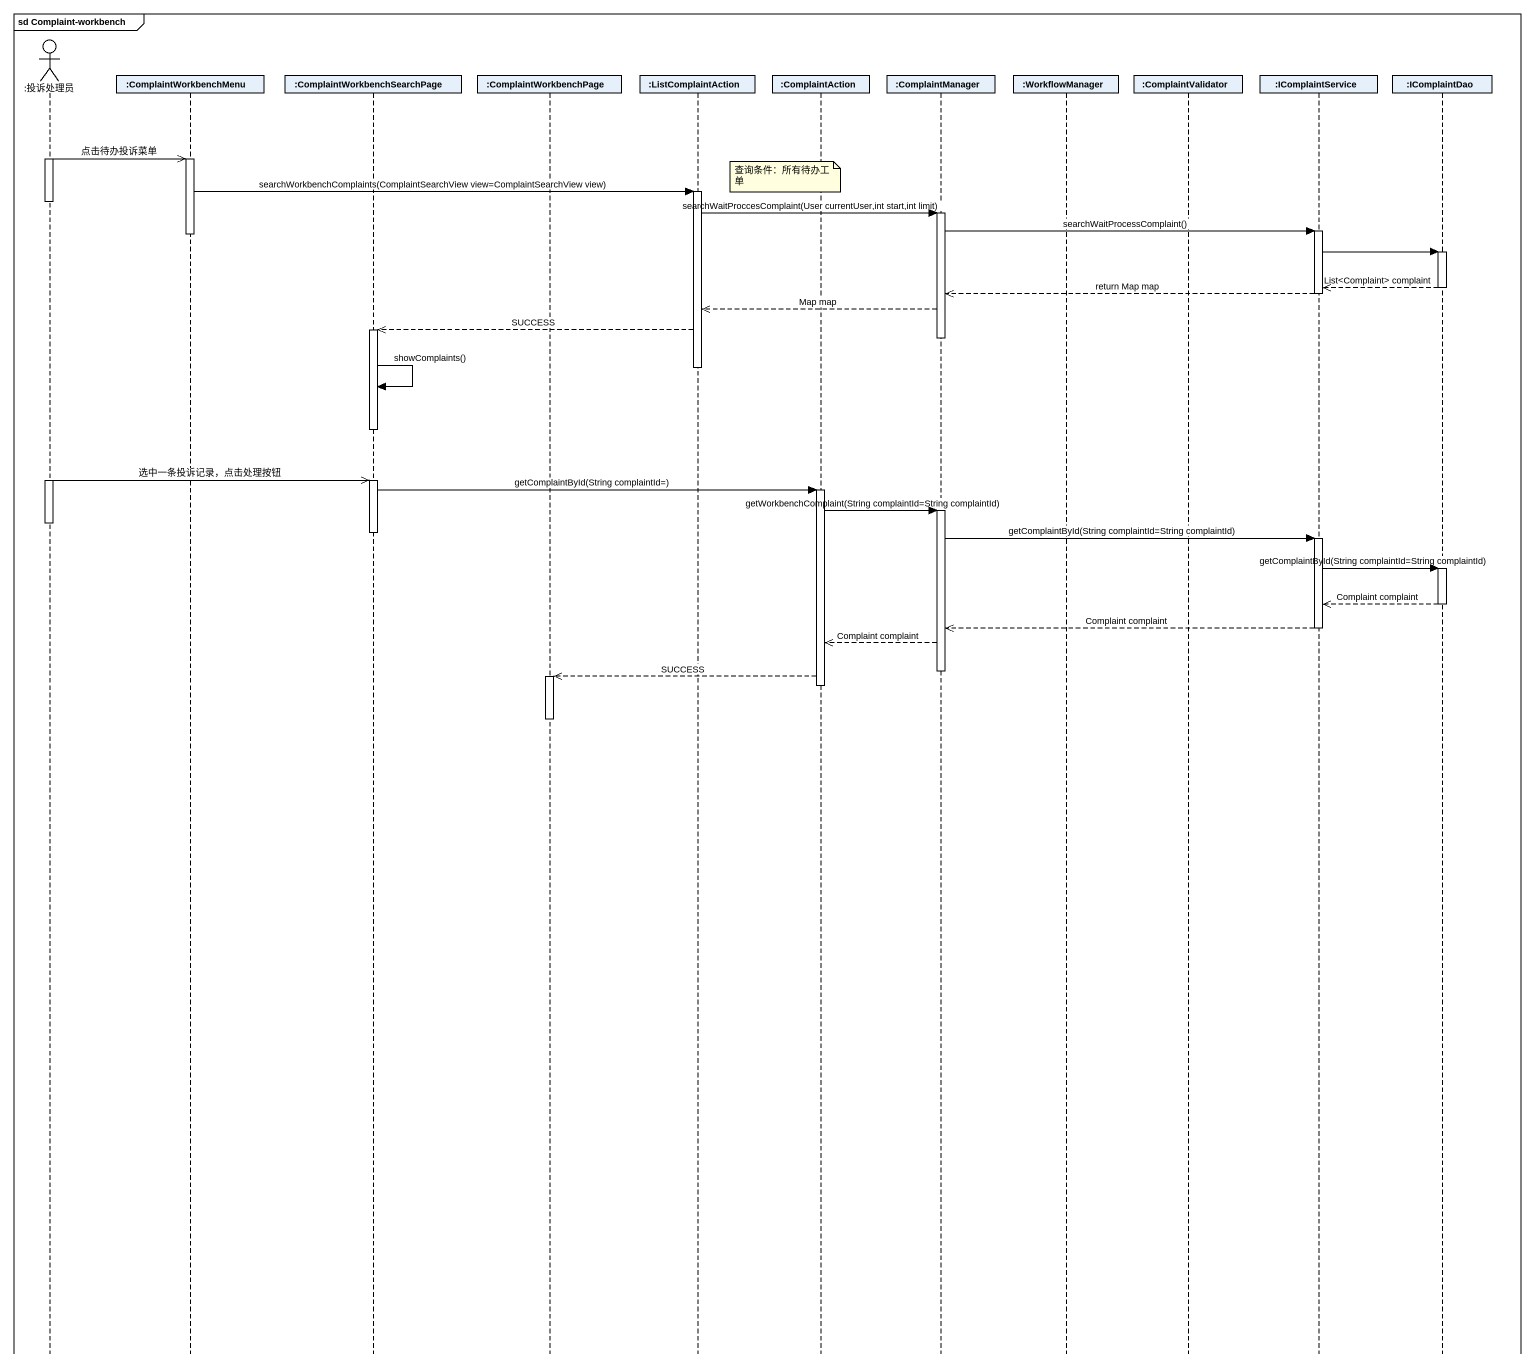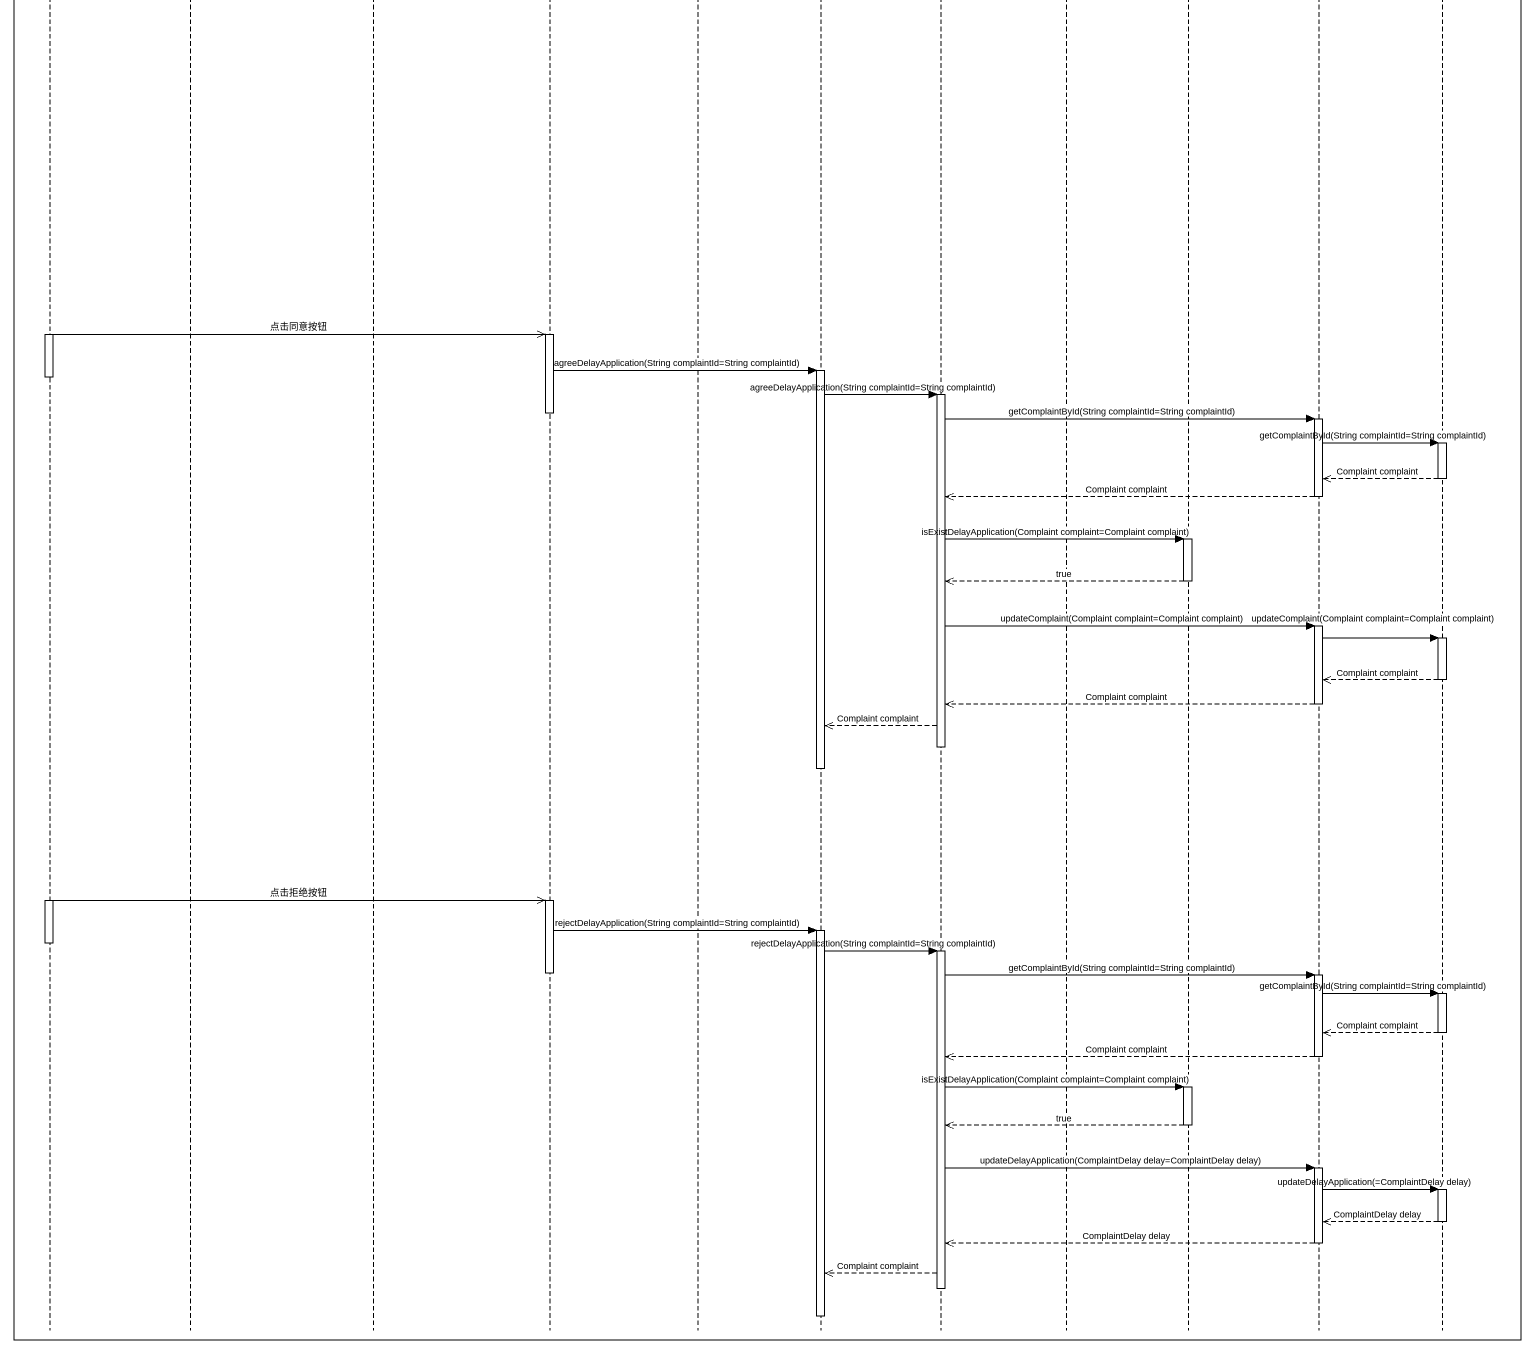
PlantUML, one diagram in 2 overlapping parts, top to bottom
@startuml
mainframe sd Complaint-workbench
hide footbox
actor ":投诉处理员" as 投诉处理员
participant ":ComplaintWorkbenchMenu" as ComplaintWorkbenchMenu
participant ":ComplaintWorkbenchSearchPage" as ComplaintWorkbenchSearchPage
participant ":ComplaintWorkbenchPage" as ComplaintWorkbenchPage
participant ":ListComplaintAction" as ListComplaintAction
participant ":ComplaintAction" as ComplaintAction
participant ":ComplaintManager" as ComplaintManager
participant ":WorkflowManager" as WorkflowManager
participant ":ComplaintValidator" as ComplaintValidator
participant ":IComplaintService" as IComplaintService
participant ":IComplaintDao" as IComplaintDao

activate 投诉处理员
投诉处理员 ->> ComplaintWorkbenchMenu : 点击待办投诉菜单
activate ComplaintWorkbenchMenu
note over ComplaintAction : 查询条件：所有待办工单
ComplaintWorkbenchMenu -> ListComplaintAction : searchWorkbenchComplaints(ComplaintSearchView view=ComplaintSearchView view)
activate ListComplaintAction
deactivate 投诉处理员
ListComplaintAction -> ComplaintManager : searchWaitProccesComplaint(User currentUser,int start,int limit)
activate ComplaintManager
ComplaintManager -> IComplaintService : searchWaitProcessComplaint()
activate IComplaintService
deactivate ComplaintWorkbenchMenu
IComplaintService -> IComplaintDao
activate IComplaintDao
IComplaintDao -->> IComplaintService : List<Complaint> complaint
deactivate IComplaintDao
IComplaintService -->> ComplaintManager : return Map map
deactivate IComplaintService
ComplaintManager -->> ListComplaintAction : Map map
ListComplaintAction -->> ComplaintWorkbenchSearchPage : SUCCESS
activate ComplaintWorkbenchSearchPage
deactivate ComplaintManager
deactivate ListComplaintAction
ComplaintWorkbenchSearchPage -> ComplaintWorkbenchSearchPage : showComplaints()
deactivate ComplaintWorkbenchSearchPage
activate 投诉处理员
投诉处理员 ->> ComplaintWorkbenchSearchPage : 选中一条投诉记录，点击处理按钮
activate ComplaintWorkbenchSearchPage
ComplaintWorkbenchSearchPage -> ComplaintAction : getComplaintById(String complaintId=)
activate ComplaintAction
ComplaintAction -> ComplaintManager : getWorkbenchComplaint(String complaintId=String complaintId)
activate ComplaintManager
deactivate 投诉处理员
deactivate ComplaintWorkbenchSearchPage
ComplaintManager -> IComplaintService : getComplaintById(String complaintId=String complaintId)
activate IComplaintService
IComplaintService -> IComplaintDao : getComplaintById(String complaintId=String complaintId)
activate IComplaintDao
IComplaintDao -->> IComplaintService : Complaint complaint
deactivate IComplaintDao
IComplaintService -->> ComplaintManager : Complaint complaint
deactivate IComplaintService
ComplaintManager -->> ComplaintAction : Complaint complaint
deactivate ComplaintManager
ComplaintAction -->> ComplaintWorkbenchPage : SUCCESS
activate ComplaintWorkbenchPage
deactivate ComplaintAction
deactivate ComplaintWorkbenchPage
activate 投诉处理员
投诉处理员 ->> ComplaintWorkbenchPage : 点击同意按钮
activate ComplaintWorkbenchPage
ComplaintWorkbenchPage -> ComplaintAction : agreeDelayApplication(String complaintId=String complaintId)
activate ComplaintAction
deactivate 投诉处理员
ComplaintAction -> ComplaintManager : agreeDelayApplication(String complaintId=String complaintId)
activate ComplaintManager
deactivate ComplaintWorkbenchPage
ComplaintManager -> IComplaintService : getComplaintById(String complaintId=String complaintId)
activate IComplaintService
IComplaintService -> IComplaintDao : getComplaintById(String complaintId=String complaintId)
activate IComplaintDao
IComplaintDao -->> IComplaintService : Complaint complaint
deactivate IComplaintDao
IComplaintService -->> ComplaintManager : Complaint complaint
deactivate IComplaintService
ComplaintManager -> ComplaintValidator : isExistDelayApplication(Complaint complaint=Complaint complaint)
activate ComplaintValidator
ComplaintValidator -->> ComplaintManager : true
deactivate ComplaintValidator
ComplaintManager -> IComplaintService : updateComplaint(Complaint complaint=Complaint complaint)
activate IComplaintService
IComplaintService -> IComplaintDao : updateComplaint(Complaint complaint=Complaint complaint)
activate IComplaintDao
IComplaintDao -->> IComplaintService : Complaint complaint
deactivate IComplaintDao
IComplaintService -->> ComplaintManager : Complaint complaint
deactivate IComplaintService
ComplaintManager -->> ComplaintAction : Complaint complaint
deactivate ComplaintManager
deactivate ComplaintAction
activate 投诉处理员
投诉处理员 ->> ComplaintWorkbenchPage : 点击拒绝按钮
activate ComplaintWorkbenchPage
ComplaintWorkbenchPage -> ComplaintAction : rejectDelayApplication(String complaintId=String complaintId)
activate ComplaintAction
deactivate 投诉处理员
ComplaintAction -> ComplaintManager : rejectDelayApplication(String complaintId=String complaintId)
activate ComplaintManager
deactivate ComplaintWorkbenchPage
ComplaintManager -> IComplaintService : getComplaintById(String complaintId=String complaintId)
activate IComplaintService
IComplaintService -> IComplaintDao : getComplaintById(String complaintId=String complaintId)
activate IComplaintDao
IComplaintDao -->> IComplaintService : Complaint complaint
deactivate IComplaintDao
IComplaintService -->> ComplaintManager : Complaint complaint
deactivate IComplaintService
ComplaintManager -> ComplaintValidator : isExistDelayApplication(Complaint complaint=Complaint complaint)
activate ComplaintValidator
ComplaintValidator -->> ComplaintManager : true
deactivate ComplaintValidator
ComplaintManager -> IComplaintService : updateDelayApplication(ComplaintDelay delay=ComplaintDelay delay)
activate IComplaintService
IComplaintService -> IComplaintDao : updateDelayApplication(=ComplaintDelay delay)
activate IComplaintDao
IComplaintDao -->> IComplaintService : ComplaintDelay delay
deactivate IComplaintDao
IComplaintService -->> ComplaintManager : ComplaintDelay delay
deactivate IComplaintService
ComplaintManager -->> ComplaintAction : Complaint complaint
deactivate ComplaintManager
deactivate ComplaintAction
@enduml
